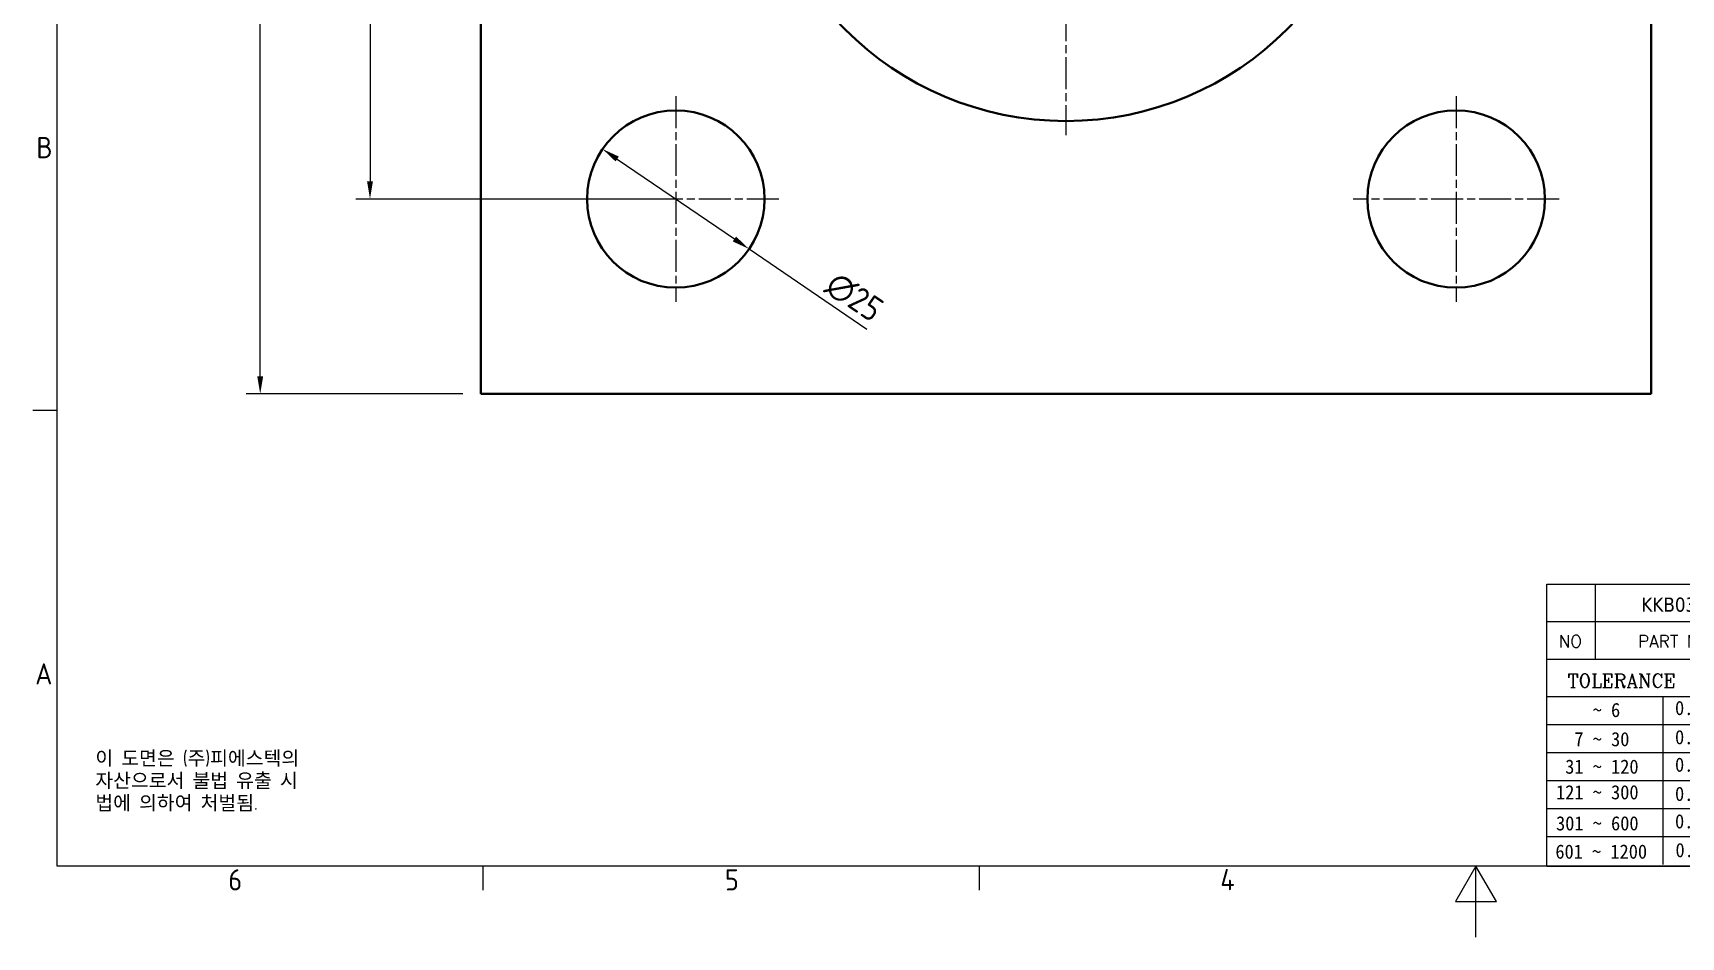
# Model space of a CAD drawing. Header units: millimetres. Extents: x 0 to 420, y 0 to 297.
# Drawn here: x 6.6 to 238.9, y 0 to 127.5 of the extents above; entities that cross this region are included whole.
import ezdxf
from ezdxf.enums import TextEntityAlignment as Align

# ---------------------------------------------------------------- set-up
doc = ezdxf.new("R2010")
doc.units = ezdxf.units.MM
doc.linetypes.add('CHAIN', pattern=[0.35429999999999995, 0.2362, -0.0295, 0.0591, -0.0295])
doc.layers.get('0').update_dxf_attribs({"color": 3, "lineweight": 25})
for name, color, linetype, lineweight in [('가시적인 것(ISO)', 3, 'Continuous', 40), ('경계(ISO)', 7, 'Continuous', 25), ('기호(ISO)', 5, 'Continuous', 25), ('제목(ISO)', 5, 'Continuous', 50), ('중심 표식(ISO)', 1, 'Continuous', 25), ('치수(ISO)', 2, 'Continuous', 25), ('해치(ISO)', 7, 'Continuous', 18)]:
    doc.layers.add(name, color=color, linetype=linetype, lineweight=lineweight)
doc.styles.add('HAN_291', font='')
doc.styles.add('HAN_370', font='', dxfattribs={"width": 2})
doc.styles.add('RC_284', font='ROMANC.shx')
doc.styles.add('RC_287', font='ROMANC.shx')
doc.styles.add('RC_292', font='ROMANC.shx')
doc.styles.add('ROMANT_294', font='romant.shx')
doc.styles.add('문자 텍스트_M2B', font='isocp.shx')
doc.styles.add('문자 텍스트_PSTEK_POSCO', font='isocp.shx')
doc.styles.add('치수 텍스트_PSTEK_POSCO', font='isocp.shx')
doc.styles.add('텍스트 스타일198', font='tahoma.ttf')
doc.styles.add('텍스트 스타일333', font='ROMANC.shx', dxfattribs={"width": 0.800000011920929})
doc.styles.get('HAN_291').set_extended_font_data('GulimChe')
doc.styles.get('HAN_370').set_extended_font_data('GulimChe')
doc.dimstyles.new('치수_PSTEK_POSCO', dxfattribs={"dimtxt": 3.5, "dimasz": 2.5, "dimexe": 2, "dimexo": 2.5, "dimgap": 1, "dimtad": 1, "dimrnd": 1e-08, "dimdsep": 46, "dimtxsty": '치수 텍스트_PSTEK_POSCO', "dimcen": 0.09, "dimdle": 10, "dimclrd": 7, "dimclre": 7, "dimclrt": 2, "dimadec": 1, "dimazin": 2, "dimtfac": 1, "dimtmove": 0, "dimatfit": 3, "dimfxl": 0, "dimtolj": 1, "dimlwd": -1, "dimlwe": -1, "dimarcsym": 0})

# ---------------------------------------------------------------- blocks, each defined once
blk = doc.blocks.new('경계 Default Border')
at = {"layer": '경계(ISO)'}
for p, q in [((10, 74.25000190734863), (6.599999666213989, 74.25000190734863)), ((70, 10), (70, 6.599999666213989)), ((140, 10), (140, 6.599999666213989))]:
    blk.add_line(p, q, dxfattribs=at)
at = {"layer": '경계(ISO)', "flags": 128}
for points in [[(10, 10), (10, 287.0000076293945), (410, 287.0000076293945), (410, 10), (10, 10)], [(210, 0), (210, 10), (207.1132469177246, 5), (212.8867530822754, 5), (210, 10)]]:
    blk.add_lwpolyline(points, dxfattribs=at)
at = {"layer": '경계(ISO)', "color": 2, "char_height": 3.00000011920929, "attachment_point": 7, "style": '문자 텍스트_M2B'}
for s, insert in [('B', (7.078270083685684, 109.8463944559917)), ('A', (6.914400698149937, 35.61784856929444)), ('6', (34.14453946055966, 6.57139439638704)), ('5', (104.1445394605597, 6.57139439638704)), ('4', (173.9734701308116, 6.59999988079071))]:
    blk.add_mtext(s, dxfattribs=dict(at, insert=insert))
blk = doc.blocks.new('제목 블록 PSTEK')
for color, points in [(252, [(317.2195697678507, 17.0593801673321), (322.0326348870767, 21.62682475217465), (322.2781991042243, 21.94392121864296), (317.0471853425802, 16.97985676345368), (318.7512090904202, 16.1899260703855), (316.0018030350395, 12.71868385740789), (316.3356552234328, 13.00206718743325), (318.9235935156908, 16.2694494742633)]), (5, [(321.6183518841322, 17.4193704504104), (319.5281351041078, 18.24969419629727), (322.4505835294948, 22.02344462252142), (317.2195697678507, 17.0593801673321), (318.9235935156908, 16.2694494742633), (316.1741874603099, 12.79820726128571)]), (1, [(324.4839107253602, 19.60711530335299), (325.2419748254881, 19.60711530335299), (325.2419748254881, 20.25857663940324), (321.2266040451076, 20.25857663940324), (321.2266040451076, 19.60711530335299), (321.9846681452406, 19.60711530335299), (321.9846681452406, 15.3430047401139), (324.4839107253602, 15.3430047401139)]), (252, [(321.9846681452406, 19.60711530335299), (321.4042753185749, 19.60711530335299), (321.4042753185749, 19.45905590879572), (321.9846681452406, 19.45905590879572)]), (252, [(324.6615819988275, 19.45905590879572), (325.4196460989604, 19.45905590879572), (325.4196460989604, 20.11051724484596), (325.2419748254881, 20.11051724484596), (325.2419748254881, 19.60711530335299), (324.4839107253602, 19.60711530335299), (324.4839107253602, 15.3430047401139), (322.1623394187076, 15.3430047401139), (322.1623394187076, 15.19494534555726), (324.6615819988275, 15.19494534555726)]), (1, [(329.2277337269622, 20.25857663940324), (325.65654113025, 20.25857663940324), (325.65654113025, 15.3430047401139), (329.3580259941756, 15.3430047401139), (329.3580259941756, 15.9944660761648), (328.1137701654877, 15.9944660761648), (328.1137701654877, 17.56360607323003), (329.2277337269622, 17.56360607323003), (329.2277337269622, 18.25543873810179), (328.1137701654877, 18.25543873810179), (328.1137701654877, 19.60711530335299), (329.2277337269622, 19.60711530335299)]), (252, [(328.2914414389548, 19.45905590879572), (329.4054050004294, 19.45905590879572), (329.4054050004294, 20.11051724484596), (329.2277337269622, 20.11051724484596), (329.2277337269622, 19.60711530335299), (328.1137701654877, 19.60711530335299), (328.1137701654877, 18.25543873810179), (328.2914414389548, 18.25543873810179)]), (1, [(332.3312149849806, 20.25857663940324), (329.8592894925411, 20.25857663940324), (329.8592894925411, 15.3430047401139), (332.3312149849806, 15.3430047401139), (332.3312149849806, 17.4318630164523), (333.0701931098801, 15.3430047401139), (335.4855464857051, 15.3430047401139), (334.2514536401189, 19.30614745124769), (335.4379594596742, 20.25857663940324), (334.3071782107978, 20.25857663940324), (332.3312149849806, 18.99741471888304)]), (252, [(332.5088862584528, 20.1105172448466), (332.3312149849806, 20.1105172448466), (332.3312149849806, 18.99741471888368), (332.5088862584528, 19.11081371413894)]), (252, [(335.6156307331414, 20.11051724484596), (335.2535118015555, 20.11051724484596), (334.2514536401189, 19.30614745124769), (335.4855464857051, 15.3430047401139), (333.1954852176545, 15.3430047401139), (333.2478643833523, 15.19494534555726), (335.6632177591723, 15.19494534555726), (334.4291249135862, 19.15808805669106)]), (252, [(328.2914414389548, 17.41554667867274), (329.4054050004294, 17.41554667867274), (329.4054050004294, 18.10737934354514), (329.2277337269622, 18.10737934354514), (329.2277337269622, 17.56360607323003), (328.1137701654877, 17.56360607323003), (328.1137701654877, 15.9944660761648), (328.2914414389548, 15.9944660761648)]), (252, [(332.5088862584528, 16.92964231796647), (332.3312149849806, 17.43186301645164), (332.3312149849806, 15.3430047401139), (330.0369607660135, 15.3430047401139), (330.0369607660135, 15.19494534555726), (332.5088862584528, 15.19494534555726)]), (252, [(329.5356972676428, 15.8464066816075), (329.3580259941756, 15.8464066816075), (329.3580259941756, 15.3430047401139), (325.8342124037171, 15.3430047401139), (325.8342124037171, 15.19494534555726), (329.5356972676428, 15.19494534555726)])]:
    blk.add_hatch(color=color).paths.add_polyline_path(points)
h = blk.add_hatch(color=1)
edge = h.paths.add_edge_path(flags=0)
edge.add_line((314.2242174273352, 19.60711530335299), (314.2242174273352, 17.00126995915134))
edge.add_line((314.2242174273352, 17.00126995915134), (314.3485873187598, 17.00126995915134))
edge.add_arc((314.3485873187598, 17.6527312952023), 0.6514613360509371, 270, 360)
edge.add_line((315.0000486548106, 17.6527312952023), (315.0000486548106, 18.95565396730211))
edge.add_arc((314.3485873187598, 18.95565396730212), 0.6514613360508712, 0, 90)
edge.add_line((314.3485873187598, 19.60711530335299), (314.2242174273352, 19.60711530335299))
edge = h.paths.add_edge_path()
edge.add_arc((314.9847713324306, 18.28938669179658), 1.969189947606664, 269.9999999999959, 450)
edge.add_line((314.9847713324306, 20.25857663940318), (311.7664314776902, 20.25857663940324))
edge.add_line((311.7664314776902, 20.25857663940324), (311.7664314776902, 15.3430047401139))
edge.add_line((311.7664314776902, 15.3430047401139), (314.2242174273352, 15.3430047401139))
edge.add_line((314.2242174273352, 15.3430047401139), (314.2242174273352, 16.32019674418991))
edge.add_line((314.2242174273352, 16.32019674418991), (314.9847713324307, 16.32019674418991))
h = blk.add_hatch(color=252)
edge = h.paths.add_edge_path()
edge.add_arc((314.9847713324309, 18.28938669179657), 1.969189947606666, 270, 406.8278729790604)
edge.add_arc((315.1624426058984, 18.1413272972396), 1.969189947606962, -90, 53.560984836317004, ccw=False)
edge.add_line((315.1624426058984, 16.17213734963263), (314.4018887008024, 16.17213734963263))
edge.add_line((314.4018887008024, 16.17213734963263), (314.4018887008024, 15.19494534555726))
edge.add_line((314.4018887008024, 15.19494534555726), (311.9441027511573, 15.19494534555726))
edge.add_line((311.9441027511573, 15.19494534555726), (311.9441027511573, 15.3430047401139))
edge.add_line((311.9441027511573, 15.3430047401139), (314.2242174273352, 15.3430047401139))
edge.add_line((314.2242174273352, 15.3430047401139), (314.2242174273352, 16.32019674418991))
edge.add_line((314.2242174273352, 16.32019674418991), (314.9847713324309, 16.32019674418991))
h = blk.add_hatch(color=252)
edge = h.paths.add_edge_path()
edge.add_line((314.4018887008024, 19.45905590879572), (314.5262585922315, 19.45905590879572))
edge.add_arc((314.5262585922314, 18.80759457274939), 0.6514613360463194, 60.4189348879147, 90.00000000000318, ccw=False)
edge.add_arc((314.3485873187602, 18.95565396730057), 0.6514613360524251, 39.96992292766206, 90.00000000009999)
edge.add_line((314.3485873187591, 19.60711530335307), (314.2242174273352, 19.60711530335298))
edge.add_line((314.2242174273352, 19.60711530335299), (314.2242174273352, 17.00126995915134))
edge.add_line((314.2242174273352, 17.00126995915134), (314.3485873187591, 17.00126995915134))
edge.add_arc((314.3485873187568, 17.652731295233), 0.6514613360816299, 270.0000000002, 274.6930825552478)
edge.add_line((314.4018887008024, 17.0034541317032), (314.4018887008024, 19.45905590879572))
at = {"layer": '해치(ISO)', "true_color": 0x27d1fc}
h = blk.add_hatch(color=140, dxfattribs=at)
edge = h.paths.add_edge_path()
edge.add_ellipse((330.3660919371412, 20.15576403068321), major_axis=(9.100907360794343, 0), ratio=0.4069904968023172, start_angle=301.3098473703837, end_angle=507.7436900681698)
edge.add_ellipse((331.5340919371412, 20.4634168429492), major_axis=(-9.82350664112931, 0), ratio=0.3942600559756514, start_angle=111.51207141178469, end_angle=334.47025347086895, ccw=False)
edge.add_line((335.1363447531188, 16.8601935978785), (335.0955236905705, 16.99119398620872))
at = {"color": 180}
for p, q in [((182.475792979055, 11.79100474011392), (182.4757929790549, 51.56524660363496)), ((182.4757929790549, 51.56524660363496), (372.4757929537551, 51.56524660363496)), ((189.2651435055721, 51.56524660363496), (189.2651435055722, 41.00524660363494)), ((215.2152739891528, 41.00524660363494), (215.2152739891528, 51.56524660363496)), ((280.8758854511282, 51.56524660363496), (280.8758854511282, 41.00524660363494)), ((310.0881549537552, 51.56524660363496), (310.0881549537553, 41.00524660363494)), ((316.9044520275131, 51.56524660363496), (316.9044520275127, 41.00524660363494)), ((338.4566026226726, 51.56524660363496), (338.4566026226727, 41.00524660363494)), ((372.4757929537551, 51.56524660363496), (372.4757929537551, 11.79100474011389)), ((182.475792979055, 46.2852466036349), (372.4757929537551, 46.28524660363492)), ((182.475792979055, 41.00524660363493), (206.451475290024, 41.00524660363493)), ((222.9401812389276, 11.79100474011392), (222.9401812389276, 41.00524660363494)), ((239.4288871878316, 11.79100474011392), (239.4288871878316, 41.00524660363494)), ((255.9175931367356, 11.79100474011392), (255.9175931367356, 41.00524660363494)), ((268.6918866058747, 41.00524660363494), (268.6918866058747, 30.44524660363498)), ((280.8758854511282, 41.00524660363494), (280.8758854511282, 25.16524660363502)), ((310.088154953755, 41.00524660363494), (310.088154953755, 11.79100474011392)), ((182.475792979055, 35.72524660363497), (206.451475290024, 35.72524660363497)), ((198.8621818849491, 12.02524660363491), (198.8621818849491, 35.72524660363497)), ((206.451475290024, 35.72524660363497), (372.4757929537551, 35.72524660363497)), ((182.475792979055, 31.77524660363492), (206.451475290024, 31.77524660363492)), ((255.917593136736, 30.44524660363498), (372.4757929537552, 30.44524660363501)), ((182.475792979055, 27.82524660363487), (206.451475290024, 27.82524660363487)), ((182.475792979055, 23.87524660363505), (206.451475290024, 23.87524660363505)), ((255.9175931367359, 25.16524660363502), (372.4757929537552, 25.165246603635)), ((268.6918866058744, 25.16524660363502), (268.6918866058744, 11.79100474011392)), ((182.475792979055, 19.92524660363478), (206.451475290024, 19.92524660363478)), ((255.9175931367359, 19.88524660363481), (310.0881549537553, 19.88524660363481)), ((206.451475290024, 16.74100474011396), (255.9175931367359, 16.74100474011396)), ((182.475792979055, 15.97524660363496), (206.451475290024, 15.97524660363496)), ((182.475792979055, 11.79100474011392), (372.4757929537551, 11.79100474011389))]:
    blk.add_line(p, q, dxfattribs=at)
at = {"color": 7, "lineweight": 50}
for p, q in [((206.4514752900237, 11.79100474011392), (206.4514752900237, 41.00524660363494)), ((206.451475290024, 41.00524660363494), (372.4757929537551, 41.00524660363496))]:
    blk.add_line(p, q, dxfattribs=at)
at = {"color": 7}
for p, q in [((322.2781991042243, 21.94392121864296), (317.0471853425802, 16.97985676345368)), ((322.4505835294948, 22.02344462252142), (317.2195697678507, 17.0593801673321)), ((317.2195697678507, 17.0593801673321), (322.0326348870767, 21.62682475217465)), ((319.5281351041078, 18.24969419629727), (322.4505835294948, 22.02344462252142)), ((322.0326348870767, 21.62682475217465), (322.2781991042243, 21.94392121864296)), ((311.7664314776902, 20.25900474011391), (311.7664314776902, 15.34300474011391)), ((314.9847713324309, 20.25857663940324), (311.7664314776902, 20.25857663940324)), ((314.9847713324309, 20.25857663940324), (311.7664314776902, 20.25857663940324)), ((311.7664314776902, 20.25857663940324), (311.7664314776902, 15.3430047401139)), ((314.2242174273352, 17.00126995915134), (314.2242174273352, 19.60711530335299)), ((314.2242174273352, 19.60711530335299), (314.3485873187591, 19.60711530335299)), ((314.3485873187591, 19.60711530335299), (314.2242174273352, 19.60711530335299)), ((314.2242174273352, 19.60711530335299), (314.2242174273352, 17.00126995915134)), ((314.2242174273352, 17.00126995915134), (314.2242174273352, 19.60711530335299)), ((314.2242174273352, 19.60711530335299), (314.3485873187591, 19.60711530335299)), ((314.4018887008024, 19.45905590879572), (314.5262585922314, 19.45905590879572)), ((314.4018887008024, 17.0034541317032), (314.4018887008024, 19.45905590879572)), ((315.0000486548106, 18.95565396730275), (315.0000486548106, 17.65273129520161)), ((315.0000486548106, 18.95565396730275), (315.0000486548106, 17.65273129520161)), ((325.2419748254881, 20.25857663940324), (321.2266040451076, 20.25857663940324)), ((321.2266040451076, 20.25857663940324), (321.2266040451076, 19.60711530335299)), ((325.2419748254881, 20.25857663940324), (321.2266040451076, 20.25857663940324)), ((321.2266040451076, 20.25857663940324), (321.2266040451076, 19.60711530335299)), ((321.2266040451076, 19.60711530335299), (321.9846681452406, 19.60711530335299)), ((321.2266040451076, 19.60711530335299), (321.9846681452406, 19.60711530335299)), ((321.4042753185749, 19.60711530335299), (321.4042753185749, 19.45905590879572)), ((321.9846681452406, 19.60711530335299), (321.4042753185749, 19.60711530335299)), ((321.4042753185749, 19.45905590879572), (321.9846681452406, 19.45905590879572)), ((321.9846681452406, 19.60711530335299), (321.9846681452406, 15.3430047401139)), ((321.9846681452406, 19.45905590879572), (321.9846681452406, 19.60711530335299)), ((321.9846681452406, 19.60711530335299), (321.9846681452406, 15.3430047401139)), ((324.4839107253602, 19.60711530335299), (325.2419748254881, 19.60711530335299)), ((324.4839107253602, 15.3430047401139), (324.4839107253602, 19.60711530335299)), ((325.2419748254881, 19.60711530335299), (324.4839107253602, 19.60711530335299)), ((324.4839107253602, 19.60711530335299), (324.4839107253602, 15.3430047401139)), ((324.4839107253602, 19.60711530335299), (325.2419748254881, 19.60711530335299)), ((324.4839107253602, 15.3430047401139), (324.4839107253602, 19.60711530335299)), ((324.6615819988275, 19.45905590879572), (325.4196460989604, 19.45905590879572)), ((324.6615819988275, 15.19494534555726), (324.6615819988275, 19.45905590879572)), ((325.2419748254881, 19.60711530335299), (325.2419748254881, 20.25857663940324)), ((325.2419748254881, 19.60711530335299), (325.2419748254881, 20.25857663940324)), ((325.4196460989604, 20.11051724484596), (325.2419748254881, 20.11051724484596)), ((325.2419748254881, 20.11051724484596), (325.2419748254881, 19.60711530335299)), ((325.4196460989604, 19.45905590879572), (325.4196460989604, 20.11051724484596)), ((329.2277337269622, 20.25857663940324), (325.65654113025, 20.25857663940324)), ((325.65654113025, 20.25857663940324), (325.65654113025, 15.3430047401139)), ((325.65654113025, 20.25857663940324), (325.65654113025, 15.3430047401139)), ((329.2277337269622, 20.25857663940324), (325.65654113025, 20.25857663940324)), ((328.1137701654877, 18.25543873810179), (328.1137701654877, 19.60711530335299)), ((328.1137701654877, 19.60711530335299), (329.2277337269622, 19.60711530335299)), ((329.2277337269622, 19.60711530335299), (328.1137701654877, 19.60711530335299)), ((328.1137701654877, 19.60711530335299), (328.1137701654877, 18.25543873810179)), ((328.1137701654877, 18.25543873810179), (328.1137701654877, 19.60711530335299)), ((328.1137701654877, 19.60711530335299), (329.2277337269622, 19.60711530335299)), ((328.2914414389548, 18.25543873810179), (328.2914414389548, 19.45905590879572)), ((328.2914414389548, 19.45905590879572), (329.4054050004294, 19.45905590879572)), ((329.2277337269622, 19.60711530335299), (329.2277337269622, 20.25857663940324)), ((329.2277337269622, 19.60711530335299), (329.2277337269622, 20.25857663940324)), ((329.4054050004294, 20.11051724484596), (329.2277337269622, 20.11051724484596)), ((329.2277337269622, 20.11051724484596), (329.2277337269622, 19.60711530335299)), ((329.4054050004294, 19.45905590879572), (329.4054050004294, 20.11051724484596)), ((332.3312149849806, 20.25857663940324), (329.8592894925411, 20.25857663940324)), ((329.8592894925411, 20.25857663940324), (329.8592894925411, 15.3430047401139)), ((329.8592894925411, 20.25857663940324), (329.8592894925411, 15.3430047401139)), ((332.3312149849806, 20.25857663940324), (329.8592894925411, 20.25857663940324)), ((334.3071782107978, 20.25857663940324), (332.3312149849806, 18.99741471888304)), ((332.3312149849806, 18.99741471888304), (332.3312149849806, 20.25857663940324)), ((334.3071782107978, 20.25857663940324), (332.3312149849806, 18.99741471888304)), ((332.3312149849806, 18.99741471888304), (332.3312149849806, 20.25857663940324)), ((332.5088862584528, 20.1105172448466), (332.3312149849806, 20.1105172448466)), ((332.3312149849806, 20.1105172448466), (332.3312149849806, 18.99741471888368)), ((332.3312149849806, 18.99741471888368), (332.5088862584528, 19.11081371413894)), ((332.5088862584528, 19.11081371413894), (332.5088862584528, 20.1105172448466)), ((334.2514536401189, 19.30614745124769), (335.4379594596742, 20.25857663940324)), ((334.2514536401189, 19.30614745124769), (335.4379594596742, 20.25857663940324)), ((335.2535118015555, 20.11051724484596), (334.2514536401189, 19.30614745124769)), ((335.4855464857051, 15.3430047401139), (334.2514536401189, 19.30614745124769)), ((334.2514536401189, 19.30614745124769), (335.4855464857051, 15.3430047401139)), ((335.4855464857051, 15.3430047401139), (334.2514536401189, 19.30614745124769)), ((335.4379594596742, 20.25857663940324), (334.3071782107978, 20.25857663940324)), ((335.4379594596742, 20.25857663940324), (334.3071782107978, 20.25857663940324)), ((334.4291249135862, 19.15808805669104), (335.6156307331414, 20.11051724484596)), ((335.6632177591723, 15.19494534555726), (334.4291249135862, 19.15808805669104)), ((335.6156307331414, 20.11051724484596), (335.2535118015555, 20.11051724484596)), ((314.3485873187591, 17.00126995915134), (314.2242174273352, 17.00126995915134)), ((314.2242174273352, 17.00126995915134), (314.3485873187591, 17.00126995915134)), ((314.3485873187591, 17.00126995915134), (314.2242174273352, 17.00126995915134)), ((314.2242174273352, 16.32019674418991), (314.9847713324309, 16.32019674418991)), ((314.2242174273352, 15.3430047401139), (314.2242174273352, 16.32019674418991)), ((314.9847713324309, 16.32019674418991), (314.2242174273352, 16.32019674418991)), ((314.2242174273352, 16.32019674418991), (314.2242174273352, 15.3430047401139)), ((314.2242174273352, 16.32019674418991), (314.9847713324309, 16.32019674418991)), ((314.2242174273352, 15.3430047401139), (314.2242174273352, 16.32019674418991)), ((316.1741874603099, 12.79820726128571), (321.6183518841322, 17.4193704504104)), ((318.9235935156908, 16.2694494742633), (316.1741874603099, 12.79820726128571)), ((316.3356552234328, 13.00206718743325), (318.9235935156908, 16.2694494742633)), ((317.0471853425802, 16.97985676345368), (318.7512090904202, 16.1899260703855)), ((318.9235935156908, 16.2694494742633), (317.2195697678507, 17.0593801673321)), ((317.2195697678507, 17.0593801673321), (318.9235935156908, 16.2694494742633)), ((321.6183518841322, 17.4193704504104), (319.5281351041078, 18.24969419629727)), ((329.2277337269622, 18.25543873810179), (328.1137701654877, 18.25543873810179)), ((328.1137701654877, 18.25543873810179), (328.2914414389548, 18.25543873810179)), ((329.2277337269622, 18.25543873810179), (328.1137701654877, 18.25543873810179)), ((328.1137701654877, 17.56360607323003), (329.2277337269622, 17.56360607323003)), ((328.1137701654877, 15.9944660761648), (328.1137701654877, 17.56360607323003)), ((329.2277337269622, 17.56360607323003), (328.1137701654877, 17.56360607323003)), ((328.1137701654877, 17.56360607323003), (328.1137701654877, 15.9944660761648)), ((328.1137701654877, 17.56360607323003), (329.2277337269622, 17.56360607323003)), ((328.1137701654877, 15.9944660761648), (328.1137701654877, 17.56360607323003)), ((328.2914414389548, 15.9944660761648), (328.2914414389548, 17.41554667867274)), ((328.2914414389548, 17.41554667867274), (329.4054050004294, 17.41554667867274)), ((329.2277337269622, 17.56360607323003), (329.2277337269622, 18.25543873810179)), ((329.2277337269622, 17.56360607323003), (329.2277337269622, 18.25543873810179)), ((329.4054050004294, 18.10737934354514), (329.2277337269622, 18.10737934354514)), ((329.2277337269622, 18.10737934354514), (329.2277337269622, 17.56360607323003)), ((329.4054050004294, 17.41554667867274), (329.4054050004294, 18.10737934354514)), ((332.3312149849806, 17.4318630164523), (333.0701931098801, 15.3430047401139)), ((332.3312149849806, 15.3430047401139), (332.3312149849806, 17.4318630164523)), ((332.5088862584528, 16.92964231796647), (332.3312149849806, 17.43186301645164)), ((332.3312149849806, 17.43186301645164), (332.3312149849806, 15.3430047401139)), ((332.3312149849806, 17.4318630164523), (333.0701931098801, 15.3430047401139)), ((332.3312149849806, 15.3430047401139), (332.3312149849806, 17.4318630164523)), ((332.5088862584528, 15.19494534555726), (332.5088862584528, 16.92964231796647)), ((345.0447381189468, 17.50375595811051), (344.9867755289346, 17.689895936919)), ((311.7664314776902, 15.3430047401139), (314.2242174273352, 15.3430047401139)), ((311.7664314776902, 15.3430047401139), (314.2242174273352, 15.3430047401139)), ((314.2242174273352, 15.3430047401139), (311.9441027511573, 15.3430047401139)), ((311.9441027511573, 15.3430047401139), (311.9441027511573, 15.19494534555726)), ((311.9441027511573, 15.19494534555726), (314.4018887008024, 15.19494534555726)), ((314.4018887008024, 16.17213734963263), (315.162442605898, 16.17213734963263)), ((314.4018887008024, 15.19494534555726), (314.4018887008024, 16.17213734963263)), ((318.7512090904202, 16.1899260703855), (316.0018030350395, 12.71868385740789)), ((321.9846681452406, 15.3430047401139), (324.4839107253602, 15.3430047401139)), ((321.9846681452406, 15.3430047401139), (324.4839107253602, 15.3430047401139)), ((324.4839107253602, 15.3430047401139), (322.1623394187076, 15.3430047401139)), ((322.1623394187076, 15.3430047401139), (322.1623394187076, 15.19494534555726)), ((322.1623394187076, 15.19494534555726), (324.6615819988275, 15.19494534555726)), ((325.65654113025, 15.3430047401139), (329.3580259941756, 15.3430047401139)), ((325.65654113025, 15.3430047401139), (329.3580259941756, 15.3430047401139)), ((329.3580259941756, 15.3430047401139), (325.8342124037171, 15.3430047401139)), ((325.8342124037171, 15.3430047401139), (325.8342124037171, 15.19494534555726)), ((325.8342124037171, 15.19494534555726), (329.5356972676428, 15.19494534555726)), ((329.3580259941756, 15.9944660761648), (328.1137701654877, 15.9944660761648)), ((328.1137701654877, 15.9944660761648), (328.2914414389548, 15.9944660761648)), ((329.3580259941756, 15.9944660761648), (328.1137701654877, 15.9944660761648)), ((329.3580259941756, 15.3430047401139), (329.3580259941756, 15.9944660761648)), ((329.3580259941756, 15.3430047401139), (329.3580259941756, 15.9944660761648)), ((329.5356972676428, 15.8464066816075), (329.3580259941756, 15.8464066816075)), ((329.3580259941756, 15.8464066816075), (329.3580259941756, 15.3430047401139)), ((329.5356972676428, 15.19494534555726), (329.5356972676428, 15.8464066816075)), ((329.8592894925411, 15.3430047401139), (332.3312149849806, 15.3430047401139)), ((329.8592894925411, 15.3430047401139), (332.3312149849806, 15.3430047401139)), ((332.3312149849806, 15.3430047401139), (330.0369607660135, 15.3430047401139)), ((330.0369607660135, 15.3430047401139), (330.0369607660135, 15.19494534555726)), ((330.0369607660135, 15.19494534555726), (332.5088862584528, 15.19494534555726)), ((333.0701931098801, 15.3430047401139), (335.4855464857051, 15.3430047401139)), ((333.0701931098801, 15.3430047401139), (335.4855464857051, 15.3430047401139)), ((335.4855464857051, 15.3430047401139), (333.1954852176545, 15.3430047401139)), ((333.1954852176545, 15.3430047401139), (333.2478643833523, 15.19494534555726)), ((333.2478643833523, 15.19494534555726), (335.6632177591723, 15.19494534555726)), ((316.0018030350395, 12.71868385740789), (316.3356552234328, 13.00206718743325))]:
    blk.add_line(p, q, dxfattribs=at)
at = {"color": 5}
for p, q in [((322.4505835294948, 22.02344462252142), (317.2195697678507, 17.0593801673321)), ((319.5281351041078, 18.24969419629727), (322.4505835294948, 22.02344462252142)), ((316.1741874603099, 12.79820726128571), (321.6183518841322, 17.4193704504104)), ((318.9235935156908, 16.2694494742633), (316.1741874603099, 12.79820726128571)), ((317.2195697678507, 17.0593801673321), (318.9235935156908, 16.2694494742633)), ((321.6183518841322, 17.4193704504104), (319.5281351041078, 18.24969419629727))]:
    blk.add_line(p, q, dxfattribs=at)
at = {"color": 1}
for p, q in [((314.9847713324309, 20.25857663940324), (311.7664314776902, 20.25857663940324)), ((311.7664314776902, 20.25857663940324), (311.7664314776902, 15.3430047401139)), ((314.2242174273352, 17.00126995915134), (314.2242174273352, 19.60711530335299)), ((314.2242174273352, 19.60711530335299), (314.3485873187591, 19.60711530335299)), ((315.0000486548106, 18.95565396730275), (315.0000486548106, 17.65273129520161)), ((325.2419748254881, 20.25857663940324), (321.2266040451076, 20.25857663940324)), ((321.2266040451076, 20.25857663940324), (321.2266040451076, 19.60711530335299)), ((321.2266040451076, 19.60711530335299), (321.9846681452406, 19.60711530335299)), ((321.9846681452406, 19.60711530335299), (321.9846681452406, 15.3430047401139)), ((324.4839107253602, 19.60711530335299), (325.2419748254881, 19.60711530335299)), ((324.4839107253602, 15.3430047401139), (324.4839107253602, 19.60711530335299)), ((325.2419748254881, 19.60711530335299), (325.2419748254881, 20.25857663940324)), ((329.2277337269622, 20.25857663940324), (325.65654113025, 20.25857663940324)), ((325.65654113025, 20.25857663940324), (325.65654113025, 15.3430047401139)), ((328.1137701654877, 18.25543873810179), (328.1137701654877, 19.60711530335299)), ((328.1137701654877, 19.60711530335299), (329.2277337269622, 19.60711530335299)), ((329.2277337269622, 19.60711530335299), (329.2277337269622, 20.25857663940324)), ((332.3312149849806, 20.25857663940324), (329.8592894925411, 20.25857663940324)), ((329.8592894925411, 20.25857663940324), (329.8592894925411, 15.3430047401139)), ((334.3071782107978, 20.25857663940324), (332.3312149849806, 18.99741471888304)), ((332.3312149849806, 18.99741471888304), (332.3312149849806, 20.25857663940324)), ((334.2514536401189, 19.30614745124769), (335.4379594596742, 20.25857663940324)), ((335.4855464857051, 15.3430047401139), (334.2514536401189, 19.30614745124769)), ((335.4379594596742, 20.25857663940324), (334.3071782107978, 20.25857663940324)), ((314.3485873187591, 17.00126995915134), (314.2242174273352, 17.00126995915134)), ((314.2242174273352, 16.32019674418991), (314.9847713324309, 16.32019674418991)), ((314.2242174273352, 15.3430047401139), (314.2242174273352, 16.32019674418991)), ((329.2277337269622, 18.25543873810179), (328.1137701654877, 18.25543873810179)), ((328.1137701654877, 17.56360607323003), (329.2277337269622, 17.56360607323003)), ((328.1137701654877, 15.9944660761648), (328.1137701654877, 17.56360607323003)), ((329.2277337269622, 17.56360607323003), (329.2277337269622, 18.25543873810179)), ((332.3312149849806, 17.4318630164523), (333.0701931098801, 15.3430047401139)), ((332.3312149849806, 15.3430047401139), (332.3312149849806, 17.4318630164523)), ((311.7664314776902, 15.3430047401139), (314.2242174273352, 15.3430047401139)), ((321.9846681452406, 15.3430047401139), (324.4839107253602, 15.3430047401139)), ((325.65654113025, 15.3430047401139), (329.3580259941756, 15.3430047401139)), ((329.3580259941756, 15.9944660761648), (328.1137701654877, 15.9944660761648)), ((329.3580259941756, 15.3430047401139), (329.3580259941756, 15.9944660761648)), ((329.8592894925411, 15.3430047401139), (332.3312149849806, 15.3430047401139)), ((333.0701931098801, 15.3430047401139), (335.4855464857051, 15.3430047401139))]:
    blk.add_line(p, q, dxfattribs=at)
at = {"color": 7}
for centre, radius, start, end in [((314.3485873187598, 18.95565396730211), 0.6514613360508712, 0, 90), ((314.3485873187602, 18.95565396730057), 0.6514613360524251, 39.96992292766117, 90), ((314.3485873187598, 18.95565396730212), 0.6514613360508712, 0, 90), ((314.5262585922314, 18.80759457274939), 0.6514613360463193, 60.41893488791137, 90), ((314.9847713324309, 18.28938669179658), 1.969189947606665, 270, 90), ((314.9847713324309, 18.28938669179658), 1.969189947606665, 270, 90), ((314.9847713324307, 18.2893866917965), 1.969189947606594, 270, 46.82787297909833), ((315.1624426058984, 18.1413272972396), 1.969189947606961, 270, 53.56098483636067), ((314.3485873187597, 17.65273129520228), 0.6514613360509381, 270, 0), ((314.3485873187598, 17.6527312952023), 0.6514613360509381, 270, 0), ((314.3485873187568, 17.652731295233), 0.6514613360816299, 270, 274.6930825552478)]:
    blk.add_arc(centre, radius, start, end, dxfattribs=at)
at = {"color": 1}
for centre, radius, start, end in [((314.3485873187598, 18.95565396730211), 0.6514613360508712, 0, 90), ((314.9847713324309, 18.28938669179657), 1.969189947606665, 270, 90), ((314.3485873187598, 17.6527312952023), 0.6514613360509381, 270, 0)]:
    blk.add_arc(centre, radius, start, end, dxfattribs=at)
at = {"layer": '제목(ISO)', "lineweight": 18}
blk.add_line((182.475792979055, 35.72500474011393), (182.475792979055, 11.79100474011392), dxfattribs=at)
at = {"layer": '제목(ISO)'}
for p, q in [((322.2781991042243, 21.94392121864296), (317.0471853425802, 16.97985676345368)), ((322.4505835294948, 22.02344462252142), (317.2195697678507, 17.0593801673321)), ((317.2195697678507, 17.0593801673321), (322.0326348870767, 21.62682475217465)), ((319.5281351041078, 18.24969419629727), (322.4505835294948, 22.02344462252142)), ((322.0326348870767, 21.62682475217465), (322.2781991042243, 21.94392121864296)), ((314.9847713324306, 20.25857663940324), (311.7664314776902, 20.25857663940324)), ((311.7664314776902, 20.25857663940324), (311.7664314776902, 15.3430047401139)), ((314.2242174273352, 17.00126995915134), (314.2242174273352, 19.60711530335299)), ((314.2242174273352, 19.60711530335299), (314.3485873187598, 19.60711530335299)), ((314.3485873187591, 19.60711530335299), (314.2242174273352, 19.60711530335299)), ((314.2242174273352, 19.60711530335299), (314.2242174273352, 17.00126995915134)), ((314.4018887008024, 19.45905590879572), (314.5262585922314, 19.45905590879572)), ((314.4018887008024, 17.0034541317032), (314.4018887008024, 19.45905590879572)), ((315.0000486548106, 18.95565396730211), (315.0000486548106, 17.6527312952023)), ((325.2419748254881, 20.25857663940324), (321.2266040451076, 20.25857663940324)), ((321.2266040451076, 20.25857663940324), (321.2266040451076, 19.60711530335299)), ((321.2266040451076, 19.60711530335299), (321.9846681452406, 19.60711530335299)), ((321.9846681452406, 19.60711530335299), (321.4042753185749, 19.60711530335299)), ((321.4042753185749, 19.60711530335299), (321.4042753185749, 19.45905590879572)), ((321.4042753185749, 19.45905590879572), (321.9846681452406, 19.45905590879572)), ((321.9846681452406, 19.60711530335299), (321.9846681452406, 15.3430047401139)), ((321.9846681452406, 19.45905590879572), (321.9846681452406, 19.60711530335299)), ((324.4839107253602, 19.60711530335299), (325.2419748254881, 19.60711530335299)), ((324.4839107253602, 15.3430047401139), (324.4839107253602, 19.60711530335299)), ((325.2419748254881, 19.60711530335299), (324.4839107253602, 19.60711530335299)), ((324.4839107253602, 19.60711530335299), (324.4839107253602, 15.3430047401139)), ((324.6615819988275, 19.45905590879572), (325.4196460989604, 19.45905590879572)), ((324.6615819988275, 15.19494534555726), (324.6615819988275, 19.45905590879572)), ((325.2419748254881, 19.60711530335299), (325.2419748254881, 20.25857663940324)), ((325.4196460989604, 20.11051724484596), (325.2419748254881, 20.11051724484596)), ((325.2419748254881, 20.11051724484596), (325.2419748254881, 19.60711530335299)), ((325.4196460989604, 19.45905590879572), (325.4196460989604, 20.11051724484596)), ((329.2277337269622, 20.25857663940324), (325.65654113025, 20.25857663940324)), ((325.65654113025, 20.25857663940324), (325.65654113025, 15.3430047401139)), ((328.1137701654877, 18.25543873810179), (328.1137701654877, 19.60711530335299)), ((328.1137701654877, 19.60711530335299), (329.2277337269622, 19.60711530335299)), ((329.2277337269622, 19.60711530335299), (328.1137701654877, 19.60711530335299)), ((328.1137701654877, 19.60711530335299), (328.1137701654877, 18.25543873810179)), ((328.2914414389548, 19.45905590879572), (329.4054050004294, 19.45905590879572)), ((328.2914414389548, 18.25543873810179), (328.2914414389548, 19.45905590879572)), ((329.2277337269622, 19.60711530335299), (329.2277337269622, 20.25857663940324)), ((329.4054050004294, 20.11051724484596), (329.2277337269622, 20.11051724484596)), ((329.2277337269622, 20.11051724484596), (329.2277337269622, 19.60711530335299)), ((329.4054050004294, 19.45905590879572), (329.4054050004294, 20.11051724484596)), ((332.3312149849806, 20.25857663940324), (329.8592894925411, 20.25857663940324)), ((329.8592894925411, 20.25857663940324), (329.8592894925411, 15.3430047401139)), ((334.3071782107978, 20.25857663940324), (332.3312149849806, 18.99741471888304)), ((332.3312149849806, 18.99741471888304), (332.3312149849806, 20.25857663940324)), ((332.5088862584528, 20.1105172448466), (332.3312149849806, 20.1105172448466)), ((332.3312149849806, 20.1105172448466), (332.3312149849806, 18.99741471888368)), ((332.3312149849806, 18.99741471888368), (332.5088862584528, 19.11081371413894)), ((332.5088862584528, 19.11081371413894), (332.5088862584528, 20.1105172448466)), ((334.2514536401189, 19.30614745124769), (335.4379594596742, 20.25857663940324)), ((335.2535118015555, 20.11051724484596), (334.2514536401189, 19.30614745124769)), ((335.4855464857051, 15.3430047401139), (334.2514536401189, 19.30614745124769)), ((334.2514536401189, 19.30614745124769), (335.4855464857051, 15.3430047401139)), ((335.4379594596742, 20.25857663940324), (334.3071782107978, 20.25857663940324)), ((334.4291249135862, 19.15808805669106), (335.6156307331414, 20.11051724484596)), ((335.6632177591723, 15.19494534555726), (334.4291249135862, 19.15808805669106)), ((335.6156307331414, 20.11051724484596), (335.2535118015555, 20.11051724484596)), ((314.3485873187598, 17.00126995915134), (314.2242174273352, 17.00126995915134)), ((314.2242174273352, 17.00126995915134), (314.3485873187591, 17.00126995915134)), ((314.2242174273352, 15.3430047401139), (314.2242174273352, 16.32019674418991)), ((314.2242174273352, 16.32019674418991), (314.9847713324307, 16.32019674418991)), ((314.9847713324309, 16.32019674418991), (314.2242174273352, 16.32019674418991)), ((314.2242174273352, 16.32019674418991), (314.2242174273352, 15.3430047401139)), ((316.1741874603099, 12.79820726128571), (321.6183518841322, 17.4193704504104)), ((318.9235935156908, 16.2694494742633), (316.1741874603099, 12.79820726128571)), ((316.3356552234328, 13.00206718743325), (318.9235935156908, 16.2694494742633)), ((317.0471853425802, 16.97985676345368), (318.7512090904202, 16.1899260703855)), ((317.2195697678507, 17.0593801673321), (318.9235935156908, 16.2694494742633)), ((318.9235935156908, 16.2694494742633), (317.2195697678507, 17.0593801673321)), ((321.6183518841322, 17.4193704504104), (319.5281351041078, 18.24969419629727)), ((329.2277337269622, 18.25543873810179), (328.1137701654877, 18.25543873810179)), ((328.1137701654877, 18.25543873810179), (328.2914414389548, 18.25543873810179)), ((328.1137701654877, 15.9944660761648), (328.1137701654877, 17.56360607323003)), ((328.1137701654877, 17.56360607323003), (329.2277337269622, 17.56360607323003)), ((329.2277337269622, 17.56360607323003), (328.1137701654877, 17.56360607323003)), ((328.1137701654877, 17.56360607323003), (328.1137701654877, 15.9944660761648)), ((328.2914414389548, 17.41554667867274), (329.4054050004294, 17.41554667867274)), ((328.2914414389548, 15.9944660761648), (328.2914414389548, 17.41554667867274)), ((329.2277337269622, 17.56360607323003), (329.2277337269622, 18.25543873810179)), ((329.4054050004294, 18.10737934354514), (329.2277337269622, 18.10737934354514)), ((329.2277337269622, 18.10737934354514), (329.2277337269622, 17.56360607323003)), ((329.4054050004294, 17.41554667867274), (329.4054050004294, 18.10737934354514)), ((332.3312149849806, 15.3430047401139), (332.3312149849806, 17.4318630164523)), ((332.3312149849806, 17.4318630164523), (333.0701931098801, 15.3430047401139)), ((332.5088862584528, 16.92964231796647), (332.3312149849806, 17.43186301645164)), ((332.3312149849806, 17.43186301645164), (332.3312149849806, 15.3430047401139)), ((332.5088862584528, 15.19494534555726), (332.5088862584528, 16.92964231796647)), ((311.7664314776902, 15.3430047401139), (314.2242174273352, 15.3430047401139)), ((314.2242174273352, 15.3430047401139), (311.9441027511573, 15.3430047401139)), ((311.9441027511573, 15.3430047401139), (311.9441027511573, 15.19494534555726)), ((311.9441027511573, 15.19494534555726), (314.4018887008024, 15.19494534555726)), ((314.4018887008024, 15.19494534555726), (314.4018887008024, 16.17213734963263)), ((314.4018887008024, 16.17213734963263), (315.1624426058984, 16.17213734963263)), ((318.7512090904202, 16.1899260703855), (316.0018030350395, 12.71868385740789)), ((321.9846681452406, 15.3430047401139), (324.4839107253602, 15.3430047401139)), ((324.4839107253602, 15.3430047401139), (322.1623394187076, 15.3430047401139)), ((322.1623394187076, 15.3430047401139), (322.1623394187076, 15.19494534555726)), ((322.1623394187076, 15.19494534555726), (324.6615819988275, 15.19494534555726)), ((325.65654113025, 15.3430047401139), (329.3580259941756, 15.3430047401139)), ((329.3580259941756, 15.3430047401139), (325.8342124037171, 15.3430047401139)), ((325.8342124037171, 15.3430047401139), (325.8342124037171, 15.19494534555726)), ((325.8342124037171, 15.19494534555726), (329.5356972676428, 15.19494534555726)), ((329.3580259941756, 15.9944660761648), (328.1137701654877, 15.9944660761648)), ((328.1137701654877, 15.9944660761648), (328.2914414389548, 15.9944660761648)), ((329.3580259941756, 15.3430047401139), (329.3580259941756, 15.9944660761648)), ((329.5356972676428, 15.8464066816075), (329.3580259941756, 15.8464066816075)), ((329.3580259941756, 15.8464066816075), (329.3580259941756, 15.3430047401139)), ((329.5356972676428, 15.19494534555726), (329.5356972676428, 15.8464066816075)), ((329.8592894925411, 15.3430047401139), (332.3312149849806, 15.3430047401139)), ((332.3312149849806, 15.3430047401139), (330.0369607660135, 15.3430047401139)), ((330.0369607660135, 15.3430047401139), (330.0369607660135, 15.19494534555726)), ((330.0369607660135, 15.19494534555726), (332.5088862584528, 15.19494534555726)), ((333.0701931098801, 15.3430047401139), (335.4855464857051, 15.3430047401139)), ((335.4855464857051, 15.3430047401139), (333.1954852176545, 15.3430047401139)), ((333.1954852176545, 15.3430047401139), (333.2478643833523, 15.19494534555726)), ((333.2478643833523, 15.19494534555726), (335.6632177591723, 15.19494534555726)), ((316.0018030350395, 12.71868385740789), (316.3356552234328, 13.00206718743325))]:
    blk.add_line(p, q, dxfattribs=at)
at = {"layer": '제목(ISO)', "color": 4}
blk.add_line((335.1363447531188, 16.8601935978785), (335.0955236905705, 16.99119398620872), dxfattribs=at)
at = {"layer": '제목(ISO)'}
for centre, radius, start, end in [((314.3485873187598, 18.95565396730212), 0.6514613360508712, 0, 90), ((314.3485873187602, 18.95565396730057), 0.6514613360524251, 39.96992292766117, 90), ((314.5262585922314, 18.80759457274939), 0.6514613360463193, 60.41893488791137, 90), ((314.9847713324306, 18.28938669179658), 1.969189947606664, 46.82787297909431, 90), ((314.9847713324307, 18.2893866917965), 1.969189947606594, 270, 46.82787297909833), ((314.9847713324309, 18.28938669179657), 1.969189947606666, 270, 46.8278729790603), ((315.1624426058984, 18.1413272972396), 1.969189947606962, 270, 53.56098483631701), ((314.3485873187598, 17.6527312952023), 0.6514613360509371, 270, 0), ((314.3485873187568, 17.652731295233), 0.6514613360816299, 270, 274.6930825552478)]:
    blk.add_arc(centre, radius, start, end, dxfattribs=at)
at = {"layer": '제목(ISO)', "color": 4}
for centre, major_axis, ratio, start_param, end_param in [((331.5340919371412, 20.4634168429492), (9.82350664112931, 0), 0.3942600559756514, 5.087845455444478, 8.97919982663645), ((330.3660919371412, 20.15576403068321), (9.100907360794343, 0), 0.4069904968023172, 5.258848905294775, 8.861799147915196)]:
    blk.add_ellipse(centre, major_axis=major_axis, ratio=ratio, start_param=start_param, end_param=end_param, dxfattribs=at)
at = {"color": 2}
for s, height, style, p in [('NO', 1.742399930953979, 'RC_284', (184.135398793432, 42.62317362549192)), ('PART NO', 1.742399930953979, 'RC_284', (195.3359407378685, 42.62317362549192)), ('DESCRIPTION', 1.742399930953979, 'RC_284', (240.4025565652523, 42.62317362549192)), ("Q'TY", 1.742399930953979, 'RC_284', (310.1440786515383, 42.62317362549192)), ('COLOR/FINISH', 1.742399930953979, 'RC_284', (317.7725341324144, 42.62317362549192)), ('REMARK', 1.742399930953979, 'RC_284', (348.346649953877, 42.62317362549192)), (' TOLERANCE', 1.899999976158142, 'RC_287', (184.0872874387979, 37.00893196870329)), ('DRAWN', 1.899999976158142, 'RC_287', (208.9766620976279, 37.00893196870329)), ('CHECKED', 1.899999976158142, 'RC_287', (223.6856844514997, 37.00893196870329)), ('APPROVED', 1.899999976158142, 'RC_287', (239.7795453577791, 37.00893196870329)), ('UNIT', 1.742399930953979, 'RC_284', (259.1652673287452, 37.34317362549218)), ('SCALE', 1.742399930953979, 'RC_284', (270.2934779252897, 37.34317362549218)), ('MODEL NAME', 2.178000062704086, 'RC_292', (284.096330289083, 37.25462520371384)), ('0.08', 2.000000029802322, 'HAN_291', (200.5467345600617, 33.09873600004101)), ('    ~ 6', 2.000000029802322, 'HAN_291', (183.7721304966814, 32.8176515608431)), ('mm', 1.742399930953979, 'RC_284', (259.6505418159997, 32.3543089683787)), ('PART NAME', 2.178000062704086, 'RC_292', (285.1416959765849, 32.03045329421792)), ('  7 ~ 30', 2.000000029802322, 'HAN_291', (183.7721304966814, 28.70538114822415)), ('0.1', 2.000000029802322, 'HAN_291', (200.5467345600617, 28.98646558742206)), (' DWG NO.', 2.178000062704086, 'RC_292', (284.8124284083233, 26.75045329421772)), (' 31 ~ 120', 2.000000029802322, 'HAN_291', (183.7721304966814, 24.82628181916237)), ('0.2', 2.000000029802322, 'HAN_291', (200.5467345600617, 25.10736625836028)), ('SIZE', 1.742399930953979, 'RC_284', (259.1652673287452, 21.69497768947366)), ('REFERENCE', 2.178000062704086, 'RC_292', (278.2741065029841, 21.43214925458022)), ('121 ~ 300', 2.000000029802322, 'HAN_291', (183.7721304966814, 21.21401206133254)), ('0.4', 2.000000029802322, 'HAN_291', (200.5467345600617, 20.99509650053045)), ('301 ~ 600', 2.000000029802322, 'HAN_291', (183.7721304966814, 16.83491273227077)), ('0.6', 2.000000029802322, 'HAN_291', (200.5467345600617, 17.11599717146868)), ('601 ~ 1200', 2.000000029802322, 'HAN_291', (183.6802025156883, 12.84759660881125)), ('0.8', 2.000000029802322, 'HAN_291', (200.6097246063884, 13.05732192299702))]:
    blk.add_text(s, height=height, dxfattribs=dict(at, style=style)).set_placement(p)
at = {"color": 2, "style": 'RC_284'}
blk.add_text('MATERIAL', height=1.742399930953979, dxfattribs=at).set_placement((295.4820202024417, 43.64524660363492), align=Align.MIDDLE_CENTER)
at = {"color": 7, "style": '텍스트 스타일333', "width": 0.7999999523162842}
blk.add_text('N/S', height=2.000000029802322, dxfattribs=at).set_placement((274.7838860285014, 33.08524660363496), align=Align.MIDDLE_CENTER)
at = {"color": 2, "style": '텍스트 스타일333', "width": 0.7999999523162842}
blk.add_text('3rd ANGLE PROJ.', height=2.000000029802322, dxfattribs=at).set_placement((256.8430306642954, 26.76148381654429))
at = {"color": 7, "style": 'ROMANT_294'}
for s, p in [('POWER', (342.82727231297, 20.97115304607566)), ('SYSTEM', (342.82727231297, 17.3284636719184)), ('TECHNOLOGY', (342.82727231297, 13.57194088644453))]:
    blk.add_text(s, height=2.700000107288361, dxfattribs=at).set_placement(p)
at = {"color": 7, "insert": (320.8519732224835, 14.21236326823155), "char_height": 1.400000005960464, "attachment_point": 1, "line_spacing_factor": 0.3319999873638153, "style": 'HAN_370'}
blk.add_mtext('\\fHY견고딕|b0|i0;\\H1.4000;피에스텍', dxfattribs=at)
at = {"layer": '제목(ISO)', "color": 7, "style": '텍스트 스타일198'}
for tag, p in [('부품_번호_001', (195.8125351691155, 47.68004260673702)), ('설명_001', (236.4916632854151, 47.92313016004889)), ('재질_001', (293.7358818398196, 47.92524659519488)), ("3._Q'TY_001", (312.7454639947066, 47.92524659519486)), ('4._COLOR_001', (327.1808631167115, 47.92524658873377)), ('질량\\P3;_001', (350.3046145979153, 48.1643332325385)), ('1._MODEL_NAME_001', (328.2580745257211, 37.52172745615292)), ('제목_001', (336.3979558886313, 32.12268535370653)), ('부품_번호_001', (334.4717754223474, 26.8052465951949)), ('설계자_001', (209.9396160013646, 25.23446884679021)), ('프로젝트_001', (271.6304945365308, 16.57270180080504)), ('시트_크기_001', (260.807090429518, 14.83812566343425)), ('작성_날짜_001', (207.6723224966676, 13.26600473167383)), ('프로젝트_002', (286.6403537393983, 13.14882256215354))]:
    blk.add_attdef(tag, p, '', height=2.000000029802322, dxfattribs=at)
for tag, p in [('점검자', (231.1845342133799, 26.23312567187446)), ('엔지니어링_승인자', (247.673240162284, 26.23312567187446)), ('점검_날짜', (231.1845342133799, 14.26600474011394)), ('엔지니어링_승인_날짜', (247.6732401622839, 14.26600474011394))]:
    blk.add_attdef(tag, text='', height=2.000000029802322, dxfattribs=at).set_placement(p, align=Align.MIDDLE_CENTER)
blk = doc.blocks.new('*D24')
at = {"layer": 'Defpoints', "color": 0, "transparency": 16777216}
for p in [(97.21623808059906, 214.091578947685), (54.11299840800135, 104.0915789476851), (97.21623808059906, 104.0915789476851)]:
    blk.add_point(p, dxfattribs=at)
at = {"layer": '치수(ISO)', "color": 7, "transparency": 16777216}
for p, q in [((94.71623808059906, 214.091578947685), (52.11299840800137, 214.0915789476851)), ((54.11299840800137, 211.5915789476851), (54.11299840800135, 106.5915789476851)), ((94.71623808059906, 104.0915789476851), (52.11299840800135, 104.0915789476851))]:
    blk.add_line(p, q, dxfattribs=at)
for points in [[(53.69633174133471, 211.5915789476851), (54.52966507466804, 211.5915789476851), (54.11299840800137, 214.0915789476851)], [(53.69633174133468, 106.5915789476851), (54.52966507466801, 106.5915789476851), (54.11299840800135, 104.0915789476851)]]:
    blk.add_solid(points, dxfattribs=at)
at = {"layer": '치수(ISO)', "color": 2, "transparency": 16777216, "insert": (51.36299840800133, 156.6402009949291), "char_height": 3.5, "attachment_point": 4, "rotation": 90, "style": '치수 텍스트_PSTEK_POSCO'}
blk.add_mtext('\\A1;110', dxfattribs=at)
blk = doc.blocks.new('*D25')
at = {"layer": 'Defpoints', "color": 0, "transparency": 16777216}
for p in [(38.63753335891674, 241.5915789476851), (69.7162380805991, 241.591578947685), (69.71623808059906, 76.59157894768511)]:
    blk.add_point(p, dxfattribs=at)
at = {"layer": '치수(ISO)', "color": 7, "transparency": 16777216}
for p, q in [((67.2162380805991, 241.591578947685), (36.63753335891674, 241.5915789476851)), ((38.6375333589167, 79.09157894768511), (38.63753335891673, 239.0915789476851)), ((67.21623808059906, 76.59157894768511), (36.6375333589167, 76.59157894768511))]:
    blk.add_line(p, q, dxfattribs=at)
for points in [[(38.22086669225007, 239.0915789476851), (39.0542000255834, 239.0915789476851), (38.63753335891674, 241.5915789476851)], [(38.22086669225003, 79.09157894768511), (39.05420002558336, 79.09157894768511), (38.6375333589167, 76.59157894768511)]]:
    blk.add_solid(points, dxfattribs=at)
at = {"layer": '치수(ISO)', "color": 2, "transparency": 16777216, "insert": (35.88753335891669, 156.2190915742698), "char_height": 3.5, "attachment_point": 4, "rotation": 90, "style": '치수 텍스트_PSTEK_POSCO'}
blk.add_mtext('\\A1;165', dxfattribs=at)
blk = doc.blocks.new('*D27')
at = {"layer": 'Defpoints', "color": 0, "transparency": 16777216}
for p in [(86.89216052279852, 111.1388069545341), (107.5403156383997, 97.0443509408361)]:
    blk.add_point(p, dxfattribs=at)
at = {"layer": '치수(ISO)', "color": 7, "transparency": 16777216}
for p, q in [((88.95697603435865, 109.7293613531643), (105.4755001268396, 98.45379654220592)), ((107.5403156383997, 97.0443509408361), (124.1320682426636, 85.71880025789577))]:
    blk.add_line(p, q, dxfattribs=at)
for points in [[(89.19188363458693, 110.0734972717577), (88.72206843413035, 109.385225434571), (86.89216052279852, 111.1388069545341)], [(105.7104077270679, 98.79793246079925), (105.2405925266113, 98.10966062361254), (107.5403156383997, 97.0443509408361)]]:
    blk.add_solid(points, dxfattribs=at)
at = {"layer": '치수(ISO)', "color": 2, "transparency": 16777216, "insert": (118.9555045397069, 92.58234137450974), "char_height": 3.5, "attachment_point": 4, "rotation": 325.682506900113, "style": '치수 텍스트_PSTEK_POSCO'}
blk.add_mtext('\\A1;∅25', dxfattribs=at)

msp = doc.modelspace()

# ---------------------------------------------------------------- linework, layer by layer
at = {"layer": '가시적인 것(ISO)'}
for p, q in [((69.71623808059906, 76.59157894768511), (69.7162380805991, 241.591578947685)), ((234.7162380805991, 241.591578947685), (234.7162380805991, 76.59157894768505)), ((234.7162380805991, 76.59157894768505), (69.71623808059906, 76.59157894768511))]:
    msp.add_line(p, q, dxfattribs=at)
for centre, radius in [((152.2162380805991, 159.0915789476851), 44), ((97.21623808059906, 104.0915789476851), 12.5), ((207.2162380805991, 104.0915789476851), 12.5)]:
    msp.add_circle(centre, radius, dxfattribs=at)
at = {"layer": '중심 표식(ISO)', "linetype": 'CHAIN', "ltscale": 19.05165100097656}
for p, q in [((152.2162380805991, 205.0915789476851), (152.2162380805991, 113.0915789476851)), ((97.21623808059906, 118.5915789476851), (97.21623808059906, 89.59157894768508)), ((207.2162380805991, 118.5915789476851), (207.2162380805991, 89.59157894768508)), ((111.7162380805991, 104.0915789476851), (82.71623808059907, 104.0915789476851)), ((221.7162380805991, 104.0915789476851), (192.7162380805991, 104.0915789476851))]:
    msp.add_line(p, q, dxfattribs=at)

# ---------------------------------------------------------------- block references
msp.add_blockref('경계 Default Border', (0, 0))
ref = msp.add_blockref('제목 블록 PSTEK', (37.52420704624484, -1.791004740113895))
ref.add_attrib('설계자_001', 'HKWAG', (247.4638230476094, 23.44346410667632), dxfattribs={"layer": '제목(ISO)', "color": 7, "height": 2.000000029802322, "style": '텍스트 스타일198'})
ref.add_attrib('프로젝트_001', 'RND_컨버터_2021_DC집진기', (309.1547015827755, 14.78169706069115), dxfattribs={"layer": '제목(ISO)', "color": 7, "height": 2.000000029802322, "style": '텍스트 스타일198'})
ref.add_attrib('4._COLOR_001', '-', (364.7050701629564, 46.13424184861988), dxfattribs={"layer": '제목(ISO)', "color": 7, "height": 2.000000029802322, "style": '텍스트 스타일198'})
ref.add_attrib('시트_크기_001', 'A3', (298.3312974757628, 13.04712092332036), dxfattribs={"layer": '제목(ISO)', "color": 7, "height": 2.000000029802322, "style": '텍스트 스타일198'})
ref.add_attrib("3._Q'TY_001", '8', (350.2696710409514, 46.13424185508097), dxfattribs={"layer": '제목(ISO)', "color": 7, "height": 2.000000029802322, "style": '텍스트 스타일198'})
ref.add_attrib('작성_날짜_001', '2021-03-20', (245.1965295429124, 11.47499999155994), dxfattribs={"layer": '제목(ISO)', "color": 7, "height": 2.000000029802322, "style": '텍스트 스타일198'})
ref.add_attrib('재질_001', 'CR', (331.2600888860645, 46.13424185508099), dxfattribs={"layer": '제목(ISO)', "color": 7, "height": 2.000000029802322, "style": '텍스트 스타일198'})
ref.add_attrib('부품_번호_001', 'KKB03163', (371.9959824685922, 25.014241855081), dxfattribs={"layer": '제목(ISO)', "color": 7, "height": 2.000000029802322, "style": '텍스트 스타일198'})
ref.add_attrib('1._MODEL_NAME_001', '85kW_85kV_1000mA', (365.7822815719659, 35.73072271603903), dxfattribs={"layer": '제목(ISO)', "color": 7, "height": 2.000000029802322, "style": '텍스트 스타일198'})
ref.add_attrib('질량\\P3;_001', '0.107 kg', (387.8288216441601, 46.3733284924246), dxfattribs={"layer": '제목(ISO)', "color": 7, "height": 2.000000029802322, "style": '텍스트 스타일198'})
ref.add_attrib('설명_001', 'CR t=6.0*165*165', (274.01587033166, 46.132125419935), dxfattribs={"layer": '제목(ISO)', "color": 7, "height": 2.000000029802322, "style": '텍스트 스타일198'})
ref.add_attrib('부품_번호_001', 'KKB03163', (233.3367422153603, 45.88903786662313), dxfattribs={"layer": '제목(ISO)', "color": 7, "height": 2.000000029802322, "style": '텍스트 스타일198'})
ref.add_attrib('제목_001', 'GASKET', (373.9221629348762, 30.33168061359263), dxfattribs={"layer": '제목(ISO)', "color": 7, "height": 2.000000029802322, "style": '텍스트 스타일198'})
ref.add_attrib('프로젝트_002', '개발', (324.1645607856431, 11.35781782203964), dxfattribs={"layer": '제목(ISO)', "color": 7, "height": 2.000000029802322, "style": '텍스트 스타일198'})

# ---------------------------------------------------------------- texts
at = {"layer": '기호(ISO)', "color": 7, "insert": (15.39462540488438, 26.22827243992431), "char_height": 2.000000029802322, "width": 51.24013826054251, "attachment_point": 1, "line_spacing_factor": 0.9442214369773865, "style": '문자 텍스트_PSTEK_POSCO'}
msp.add_mtext('{이 도면은 (주)피에스텍의\\P자산으로서 불법 유출 시 \\P법에 의하여 처벌됨.}', dxfattribs=at)

# ---------------------------------------------------------------- dimensions: what is measured, and where the dimension line sits
at = {"layer": '치수(ISO)', "color": 7}
for base, p1, p2, picture, middle in [((38.63753335891674, 241.5915789476851), (69.71623808059906, 76.59157894768511), (69.7162380805991, 241.591578947685), '*D25', (38.63753335891669, 159.0915789476851)), ((54.11299840800135, 104.0915789476851), (97.21623808059906, 214.091578947685), (97.21623808059906, 104.0915789476851), '*D24', (54.11299840800133, 159.091578947685))]:
    dim = msp.add_linear_dim(base=base, p1=p1, p2=p2, angle=90, dimstyle='치수_PSTEK_POSCO', override={"dimdec": 2, "dimtp": 0, "dimtm": -0, "dimtdec": 2, "dimtofl": 0, "dimatfit": 1}, dxfattribs=at)
    dim.commit()
    dim.dimension.update_dxf_attribs({"geometry": picture, "text_midpoint": middle, "dimtype": 160})
dim = msp.add_diameter_dim_2p(p1=(86.89216052279852, 111.1388069545341), p2=(107.5403156383997, 97.0443509408361), dimstyle='치수_PSTEK_POSCO', override={"dimdec": 2, "dimlfac": 1.000000000000001, "dimtp": 0, "dimtm": -0, "dimtdec": 2, "dimatfit": 2}, dxfattribs=at)
dim.commit()
dim.dimension.update_dxf_attribs({"geometry": '*D27', "text_midpoint": (120.3555311006473, 88.2966691442074), "dimtype": 163})

doc.saveas('drawing.dxf')
